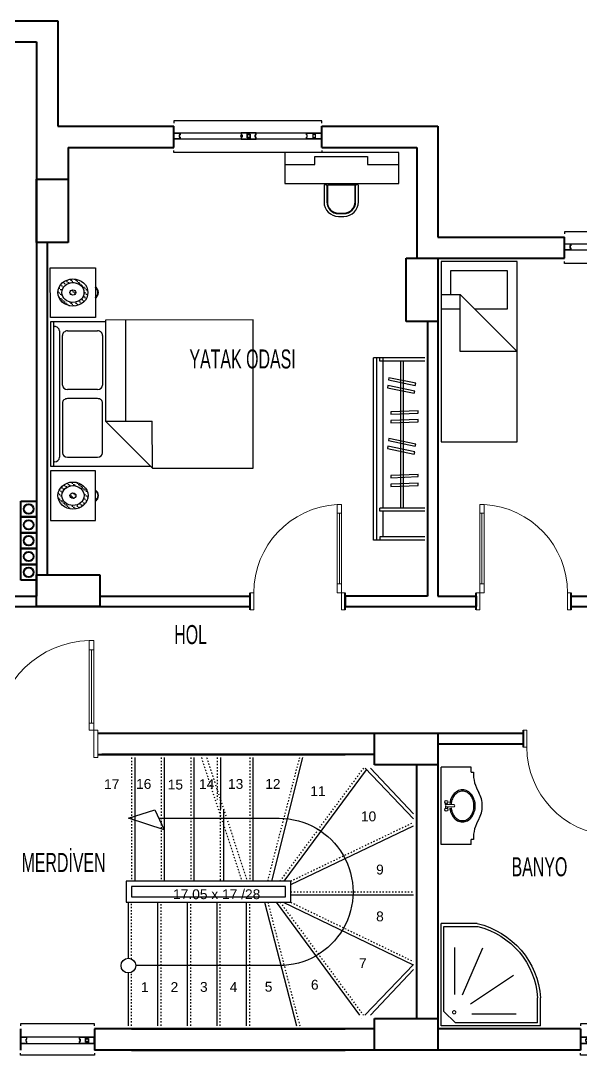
# Model space of a CAD drawing. Header units: millimetres. Extents: x 33 to 2131, y 31 to 1031.
# Drawn here: x 921 to 1452, y 31 to 1011 of the extents above; entities that cross this region are included whole.
import ezdxf

# ---------------------------------------------------------------- set-up
doc = ezdxf.new("R2010")
doc.units = ezdxf.units.MM
doc.linetypes.add('ACAD_ISO03W100', pattern=[30, 12, -18])
for name, color, linetype, lineweight in [('duvar_40', 45, 'Continuous', 40), ('MERD_30', 31, 'Continuous', 30), ('PENC_25', 74, 'Continuous', 25), ('TEF', 145, 'Continuous', 30), ('yazı', 253, 'Continuous', 20)]:
    doc.layers.add(name, color=color, linetype=linetype, lineweight=lineweight)
doc.styles.add('ARIAL', font='Arial')
doc.styles.add('Kapı-pencere', font='Arial')

# ---------------------------------------------------------------- blocks, each defined once
blk = doc.blocks.new('6')
at = {"layer": 'duvar_40'}
for p, q in [((1066.156671, 890.673415, -2082.513976), (1066.156671, 910.673415, -2082.513976)), ((1206.156671, 890.673415, -2082.513976), (1206.156671, 910.673415, -2082.513976))]:
    blk.add_line(p, q, dxfattribs=at)
at = {"layer": 'PENC_25'}
for p, q in [((1072.131894, 904.464934, -2082.513976), (1191.617672, 904.464934, -2082.513976)), ((1191.617672, 898.46493, -2082.513976), (1072.131894, 898.46493, -2082.513976))]:
    blk.add_line(p, q, dxfattribs=at)
at = {"layer": 'PENC_25', "elevation": -2082.513976, "flags": 128}
for points in [[(1206.156671, 913.673415), (1206.156671, 915.673415), (1066.156671, 915.673415), (1066.156671, 913.673415)], [(1206.156671, 887.673415), (1206.156671, 885.756449), (1066.156671, 885.756449), (1066.156671, 887.673415)]]:
    blk.add_lwpolyline(points, dxfattribs=at)
for points in [[(1066.156671, 904.464934), (1066.156671, 898.46493), (1066.156671, 898.46493)], [(1072.131894, 898.46493), (1066.156671, 898.46493), (1066.156671, 904.464934), (1072.131894, 904.464934), (1072.131894, 902.464932), (1071.431894, 902.464932), (1071.431894, 900.464932), (1072.131894, 900.464932)], [(1071.931894, 898.66493), (1066.331891, 898.66493), (1066.331891, 904.264934), (1071.931894, 904.264934), (1071.931894, 902.664932), (1071.231894, 902.664932), (1071.231894, 900.264932), (1071.931894, 900.264932)], [(1129.594023, 901.964932), (1130.494023, 901.964932), (1130.494023, 900.964932), (1129.594023, 900.964932)], [(1129.794023, 898.46493), (1137.794027, 898.46493), (1137.794027, 899.964932), (1135.794025, 899.964932), (1135.794025, 904.464934), (1129.794023, 904.464934), (1129.794023, 902.464932), (1130.494023, 902.464932), (1130.494023, 900.464932), (1129.794023, 900.464932)], [(1129.994023, 898.66493), (1137.594027, 898.66493), (1137.594027, 899.764932), (1135.594025, 899.764932), (1135.594025, 904.264934), (1129.994023, 904.264934), (1129.994023, 902.664932), (1130.694023, 902.664932), (1130.694023, 900.264932), (1129.994023, 900.264932)], [(1144.094029, 904.464934), (1136.094025, 904.464934), (1136.094025, 902.964932), (1138.094027, 902.964932), (1138.094027, 898.46493), (1144.094029, 898.46493), (1144.094029, 900.464932), (1143.394029, 900.464932), (1143.394029, 902.464932), (1144.094029, 902.464932)], [(1143.894029, 904.264934), (1136.294025, 904.264934), (1136.294025, 903.164932), (1138.294027, 903.164932), (1138.294027, 898.66493), (1143.894029, 898.66493), (1143.894029, 900.264932), (1143.194029, 900.264932), (1143.194029, 902.664932), (1143.894029, 902.664932)], [(1191.617672, 904.464934), (1199.831889, 904.464934), (1199.831889, 902.964932), (1197.831888, 902.964932), (1197.831888, 898.46493), (1191.617672, 898.46493), (1191.617672, 900.464932), (1192.317672, 900.464932), (1192.317672, 902.464932), (1191.617672, 902.464932)], [(1191.817672, 904.264934), (1199.631889, 904.264934), (1199.631889, 903.164932), (1197.631888, 903.164932), (1197.631888, 898.66493), (1191.817672, 898.66493), (1191.817672, 900.264932), (1192.517672, 900.264932), (1192.517672, 902.664932), (1191.817672, 902.664932)], [(1206.156671, 898.46493), (1198.131888, 898.46493), (1198.131888, 899.964932), (1200.131889, 899.964932), (1200.131889, 904.464934), (1206.156671, 904.464934), (1206.156671, 901.464932)], [(1205.731891, 898.66493), (1198.331888, 898.66493), (1198.331888, 899.764932), (1200.331889, 899.764932), (1200.331889, 904.264934), (1205.731891, 904.264934), (1205.731891, 902.664932), (1205.731891, 900.264932)], [(1206.156671, 904.464934), (1206.156671, 898.46493)]]:
    blk.add_lwpolyline(points, close=True, dxfattribs=at)
blk = doc.blocks.new('7')
at = {"layer": 'duvar_40'}
for p, q in [((1436.156671, 785.673415, -2082.513976), (1436.156671, 805.673415, -2082.513976)), ((1576.156671, 785.673415, -2082.513976), (1576.156671, 805.673415, -2082.513976))]:
    blk.add_line(p, q, dxfattribs=at)
at = {"layer": 'PENC_25'}
for p, q in [((1442.131894, 799.464934, -2082.513976), (1561.617672, 799.464934, -2082.513976)), ((1561.617672, 793.46493, -2082.513976), (1442.131894, 793.46493, -2082.513976))]:
    blk.add_line(p, q, dxfattribs=at)
at = {"layer": 'PENC_25', "elevation": -2082.513976, "flags": 128}
for points in [[(1576.156671, 808.673415), (1576.156671, 810.673415), (1436.156671, 810.673415), (1436.156671, 808.673415)], [(1576.156671, 782.673415), (1576.156671, 780.756449), (1436.156671, 780.756449), (1436.156671, 782.673415)]]:
    blk.add_lwpolyline(points, dxfattribs=at)
for points in [[(1436.156671, 799.464934), (1436.156671, 793.46493), (1436.156671, 793.46493)], [(1442.131894, 793.46493), (1436.156671, 793.46493), (1436.156671, 799.464934), (1442.131894, 799.464934), (1442.131894, 797.464932), (1441.431894, 797.464932), (1441.431894, 795.464932), (1442.131894, 795.464932)], [(1441.931894, 793.66493), (1436.331891, 793.66493), (1436.331891, 799.264934), (1441.931894, 799.264934), (1441.931894, 797.664932), (1441.231894, 797.664932), (1441.231894, 795.264932), (1441.931894, 795.264932)], [(1499.594023, 796.964932), (1500.494023, 796.964932), (1500.494023, 795.964932), (1499.594023, 795.964932)], [(1499.794023, 793.46493), (1507.794027, 793.46493), (1507.794027, 794.964932), (1505.794025, 794.964932), (1505.794025, 799.464934), (1499.794023, 799.464934), (1499.794023, 797.464932), (1500.494023, 797.464932), (1500.494023, 795.464932), (1499.794023, 795.464932)], [(1499.994023, 793.66493), (1507.594027, 793.66493), (1507.594027, 794.764932), (1505.594025, 794.764932), (1505.594025, 799.264934), (1499.994023, 799.264934), (1499.994023, 797.664932), (1500.694023, 797.664932), (1500.694023, 795.264932), (1499.994023, 795.264932)], [(1514.094029, 799.464934), (1506.094025, 799.464934), (1506.094025, 797.964932), (1508.094027, 797.964932), (1508.094027, 793.46493), (1514.094029, 793.46493), (1514.094029, 795.464932), (1513.394029, 795.464932), (1513.394029, 797.464932), (1514.094029, 797.464932)], [(1513.894029, 799.264934), (1506.294025, 799.264934), (1506.294025, 798.164932), (1508.294027, 798.164932), (1508.294027, 793.66493), (1513.894029, 793.66493), (1513.894029, 795.264932), (1513.194029, 795.264932), (1513.194029, 797.664932), (1513.894029, 797.664932)], [(1561.617672, 799.464934), (1569.831889, 799.464934), (1569.831889, 797.964932), (1567.831888, 797.964932), (1567.831888, 793.46493), (1561.617672, 793.46493), (1561.617672, 795.464932), (1562.317672, 795.464932), (1562.317672, 797.464932), (1561.617672, 797.464932)], [(1561.817672, 799.264934), (1569.631889, 799.264934), (1569.631889, 798.164932), (1567.631888, 798.164932), (1567.631888, 793.66493), (1561.817672, 793.66493), (1561.817672, 795.264932), (1562.517672, 795.264932), (1562.517672, 797.664932), (1561.817672, 797.664932)], [(1576.156671, 793.46493), (1568.131888, 793.46493), (1568.131888, 794.964932), (1570.131889, 794.964932), (1570.131889, 799.464934), (1576.156671, 799.464934), (1576.156671, 796.464932)], [(1575.731891, 793.66493), (1568.331888, 793.66493), (1568.331888, 794.764932), (1570.331889, 794.764932), (1570.331889, 799.264934), (1575.731891, 799.264934), (1575.731891, 797.664932), (1575.731891, 795.264932)], [(1576.156671, 799.464934), (1576.156671, 793.46493)]]:
    blk.add_lwpolyline(points, close=True, dxfattribs=at)
blk = doc.blocks.new('8')
at = {"layer": 'duvar_40'}
for p, q in [((1352.395019, 465.67338), (1352.395019, 455.67338)), ((1352.395023, 452.67346), (1352.395023, 468.673553)), ((1442.395019, 455.717964), (1442.395019, 465.717964)), ((1442.395023, 452.718044), (1442.395023, 468.718137)), ((1442.406541, 455.71872), (1442.395023, 455.71872)), ((1442.395023, 455.71872), (1442.406541, 455.71872))]:
    blk.add_line(p, q, dxfattribs=at)
at = {"layer": 'PENC_25', "lineweight": 20}
for p, q in [((1359.867602, 552.396959), (1355.867602, 552.396959)), ((1355.867602, 468.673553), (1352.395023, 468.673553)), ((1352.395023, 468.673553), (1352.395023, 452.673409)), ((1355.867602, 452.67346), (1355.867602, 468.673553)), ((1442.395023, 468.718137), (1438.922445, 468.718137)), ((1438.922445, 468.718137), (1438.922445, 452.718044)), ((1442.395023, 452.717993), (1442.395023, 468.718137)), ((1352.395023, 452.67346), (1355.867602, 452.67346)), ((1438.922445, 452.718044), (1442.395023, 452.718044))]:
    blk.add_line(p, q, dxfattribs=at)
at = {"layer": 'PENC_25', "lineweight": 20, "flags": 128}
blk.add_lwpolyline([(1355.867602, 552.396959), (1355.867602, 468.673553), (1359.867602, 468.673553), (1359.867602, 552.396959), (1359.867602, 544.324523), (1355.867602, 544.324523), (1357.867602, 544.324523), (1357.867602, 477.235456), (1359.867602, 477.235456), (1355.867602, 477.235456)], dxfattribs=at)
at = {"layer": 'PENC_25', "lineweight": 20}
blk.add_arc((1355.120356, 468.729439), 83.80209, 359.992273, 86.752553, dxfattribs=at)
blk = doc.blocks.new('9')
at = {"layer": 'duvar_40'}
for p, q in [((1138.380242, 452.718044), (1138.380242, 468.718137)), ((1138.380247, 455.717964), (1138.380247, 465.717964)), ((1228.380242, 452.67346), (1228.380242, 468.673553)), ((1228.380247, 465.67338), (1228.380247, 455.67338)), ((1138.368724, 455.71872), (1138.380242, 455.71872)), ((1138.380242, 455.71872), (1138.368724, 455.71872))]:
    blk.add_line(p, q, dxfattribs=at)
at = {"layer": 'PENC_25', "lineweight": 20}
for p, q in [((1220.907663, 552.396959), (1224.907663, 552.396959)), ((1138.380242, 452.717993), (1138.380242, 468.718137)), ((1138.380242, 468.718137), (1141.85282, 468.718137)), ((1141.85282, 468.718137), (1141.85282, 452.718044)), ((1224.907663, 452.67346), (1224.907663, 468.673553)), ((1224.907663, 468.673553), (1228.380242, 468.673553)), ((1228.380242, 468.673553), (1228.380242, 452.673409)), ((1141.85282, 452.718044), (1138.380242, 452.718044)), ((1228.380242, 452.67346), (1224.907663, 452.67346))]:
    blk.add_line(p, q, dxfattribs=at)
at = {"layer": 'PENC_25', "lineweight": 20, "flags": 128}
blk.add_lwpolyline([(1224.907663, 552.396959), (1224.907663, 468.673553), (1220.907663, 468.673553), (1220.907663, 552.396959), (1220.907663, 544.324523), (1224.907663, 544.324523), (1222.907663, 544.324523), (1222.907663, 477.235456), (1220.907663, 477.235456), (1224.907663, 477.235456)], dxfattribs=at)
at = {"layer": 'PENC_25', "lineweight": 20}
blk.add_arc((1225.654909, 468.729439), 83.80209, 93.247447, 180.007727, dxfattribs=at)
blk = doc.blocks.new('12')
at = {"layer": 'duvar_40'}
blk.add_line((894.141736, 312.673398), (894.141736, 338.673415), dxfattribs=at)
blk.add_line((894.141736, 312.673398), (894.141736, 338.673415), dxfattribs=at)
at = {"layer": 'PENC_25', "lineweight": 20}
for p, q in [((898.000156, 338.673415), (894.141736, 338.673415)), ((894.141736, 338.673415), (894.141736, 312.673398)), ((898.000156, 338.673415), (894.141736, 338.673415)), ((894.141736, 338.673415), (894.141736, 312.673398)), ((898.000156, 312.673398), (898.000156, 338.673415)), ((898.000156, 312.673398), (898.000156, 338.673415)), ((994.141736, 338.68942), (990.283315, 338.68942)), ((990.283315, 338.68942), (990.283315, 312.689402)), ((994.141736, 338.68942), (994.141736, 312.673398)), ((894.141736, 312.673398), (898.000156, 312.673398)), ((894.141736, 312.673398), (898.000156, 312.673398)), ((990.283315, 312.689402), (994.141736, 312.689402))]:
    blk.add_line(p, q, dxfattribs=at)
at = {"layer": 'PENC_25', "lineweight": 20, "flags": 128}
for points in [[(990.283315, 423.603743), (990.283315, 338.68942), (985.838871, 338.68942), (985.838871, 423.603743), (985.838871, 414.634369), (990.283315, 414.634369), (988.061093, 414.634369), (988.061093, 345.160361), (985.838871, 345.160361), (990.283315, 345.160361)], [(990.283315, 423.603743), (985.838871, 423.603743)]]:
    blk.add_lwpolyline(points, dxfattribs=at)
at = {"layer": 'PENC_25', "lineweight": 20}
blk.add_arc((988.352249, 333.115783), 90.522859, 91.591029, 176.480123, dxfattribs=at)
blk = doc.blocks.new('13')
at = {"layer": 'duvar_40'}
for p, q in [((921.059861, 55.673415, -2082.513976), (921.059861, 35.673415, -2082.513976)), ((991.059861, 55.673415, -2082.513976), (991.059861, 35.673415, -2082.513976))]:
    blk.add_line(p, q, dxfattribs=at)
at = {"layer": 'PENC_25'}
for p, q in [((976.520861, 47.8819, -2082.513976), (927.035083, 47.8819, -2082.513976)), ((927.035083, 41.881897, -2082.513976), (976.520861, 41.881897, -2082.513976))]:
    blk.add_line(p, q, dxfattribs=at)
at = {"layer": 'PENC_25', "elevation": -2082.513976, "flags": 128}
for points in [[(991.059861, 58.673415), (991.059861, 60.590382), (921.059861, 60.590382), (921.059861, 58.673415)], [(991.059861, 32.673415), (991.059861, 30.673415), (921.059861, 30.673415), (921.059861, 32.673415)]]:
    blk.add_lwpolyline(points, dxfattribs=at)
for points in [[(921.059861, 41.881897), (921.059861, 47.8819), (921.059861, 47.8819)], [(927.035083, 47.8819), (921.059861, 47.8819), (921.059861, 41.881897), (927.035083, 41.881897), (927.035083, 43.881899), (926.335083, 43.881899), (926.335083, 45.881899), (927.035083, 45.881899)], [(926.835083, 47.6819), (921.23508, 47.6819), (921.23508, 42.081897), (926.835083, 42.081897), (926.835083, 43.681899), (926.135083, 43.681899), (926.135083, 46.081899), (926.835083, 46.081899)], [(976.520861, 41.881897), (984.735079, 41.881897), (984.735079, 43.381899), (982.735078, 43.381899), (982.735078, 47.8819), (976.520861, 47.8819), (976.520861, 45.881899), (977.220861, 45.881899), (977.220861, 43.881899), (976.520861, 43.881899)], [(976.720861, 42.081897), (984.535079, 42.081897), (984.535079, 43.181899), (982.535078, 43.181899), (982.535078, 47.6819), (976.720861, 47.6819), (976.720861, 46.081899), (977.420861, 46.081899), (977.420861, 43.681899), (976.720861, 43.681899)], [(991.059861, 47.8819), (983.035078, 47.8819), (983.035078, 46.381899), (985.035079, 46.381899), (985.035079, 41.881897), (991.059861, 41.881897), (991.059861, 44.881899)], [(990.635081, 47.6819), (983.235078, 47.6819), (983.235078, 46.581899), (985.235079, 46.581899), (985.235079, 42.081897), (990.635081, 42.081897), (990.635081, 43.681899), (990.635081, 46.081899)], [(991.059861, 41.881897), (991.059861, 47.8819)]]:
    blk.add_lwpolyline(points, close=True, dxfattribs=at)
blk = doc.blocks.new('14')
at = {"layer": 'duvar_40'}
for p, q in [((1451.059861, 55.673415, -2082.513976), (1451.059861, 35.673415, -2082.513976)), ((1511.059861, 55.673415, -2082.513976), (1511.059861, 35.673415, -2082.513976))]:
    blk.add_line(p, q, dxfattribs=at)
at = {"layer": 'PENC_25'}
for p, q in [((1496.520861, 47.8819, -2082.513976), (1457.035083, 47.8819, -2082.513976)), ((1457.035083, 41.881897, -2082.513976), (1496.520861, 41.881897, -2082.513976))]:
    blk.add_line(p, q, dxfattribs=at)
at = {"layer": 'PENC_25', "elevation": -2082.513976, "flags": 128}
for points in [[(1511.059861, 58.673415), (1511.059861, 60.590382), (1451.059861, 60.590382), (1451.059861, 58.673415)], [(1511.059861, 32.673415), (1511.059861, 30.673415), (1451.059861, 30.673415), (1451.059861, 32.673415)]]:
    blk.add_lwpolyline(points, dxfattribs=at)
for points in [[(1451.059861, 41.881897), (1451.059861, 47.8819), (1451.059861, 47.8819)], [(1457.035083, 47.8819), (1451.059861, 47.8819), (1451.059861, 41.881897), (1457.035083, 41.881897), (1457.035083, 43.881899), (1456.335083, 43.881899), (1456.335083, 45.881899), (1457.035083, 45.881899)], [(1456.835083, 47.6819), (1451.23508, 47.6819), (1451.23508, 42.081897), (1456.835083, 42.081897), (1456.835083, 43.681899), (1456.135083, 43.681899), (1456.135083, 46.081899), (1456.835083, 46.081899)], [(1496.520861, 41.881897), (1504.735079, 41.881897), (1504.735079, 43.381899), (1502.735078, 43.381899), (1502.735078, 47.8819), (1496.520861, 47.8819), (1496.520861, 45.881899), (1497.220861, 45.881899), (1497.220861, 43.881899), (1496.520861, 43.881899)], [(1496.720861, 42.081897), (1504.535079, 42.081897), (1504.535079, 43.181899), (1502.535078, 43.181899), (1502.535078, 47.6819), (1496.720861, 47.6819), (1496.720861, 46.081899), (1497.420861, 46.081899), (1497.420861, 43.681899), (1496.720861, 43.681899)], [(1511.059861, 47.8819), (1503.035078, 47.8819), (1503.035078, 46.381899), (1505.035079, 46.381899), (1505.035079, 41.881897), (1511.059861, 41.881897), (1511.059861, 44.881899)], [(1510.635081, 47.6819), (1503.235078, 47.6819), (1503.235078, 46.581899), (1505.235079, 46.581899), (1505.235079, 42.081897), (1510.635081, 42.081897), (1510.635081, 43.681899), (1510.635081, 46.081899)], [(1511.059861, 41.881897), (1511.059861, 47.8819)]]:
    blk.add_lwpolyline(points, close=True, dxfattribs=at)
blk = doc.blocks.new('23')
at = {"layer": 'duvar_40'}
for p, q in [((1396.951063, 335.628075), (1396.962581, 335.628075)), ((1396.962581, 335.628075), (1396.951063, 335.628075)), ((1396.962581, 338.673415), (1396.962581, 322.628659)), ((1396.962586, 335.628831), (1396.962586, 325.628831)), ((1486.962581, 338.673415), (1486.962581, 322.673243)), ((1486.962586, 325.673415), (1486.962586, 335.673415))]:
    blk.add_line(p, q, dxfattribs=at)
at = {"layer": 'PENC_25', "lineweight": 20}
for p, q in [((1396.962581, 338.673415), (1396.962581, 322.628659)), ((1400.435159, 338.673415), (1396.962581, 338.673415)), ((1400.435159, 322.628659), (1400.435159, 338.673415)), ((1486.962581, 338.717999), (1483.490002, 338.717999)), ((1483.490002, 338.673415), (1483.490002, 322.673243)), ((1486.962581, 322.673243), (1486.962581, 338.673415)), ((1396.962581, 322.628659), (1400.435159, 322.628659)), ((1483.490002, 322.673243), (1486.962581, 322.673243)), ((1479.490002, 238.949837), (1483.490002, 238.949837))]:
    blk.add_line(p, q, dxfattribs=at)
at = {"layer": 'PENC_25', "lineweight": 20, "flags": 128}
blk.add_lwpolyline([(1483.490002, 238.949837), (1483.490002, 322.673243), (1479.490002, 322.673243), (1479.490002, 238.949837), (1479.490002, 247.022273), (1483.490002, 247.022273), (1481.490002, 247.022273), (1481.490002, 314.11134), (1479.490002, 314.11134), (1483.490002, 314.11134)], dxfattribs=at)
at = {"layer": 'PENC_25', "lineweight": 20}
blk.add_arc((1484.237248, 322.617357), 83.80209, 179.992273, 266.752553, dxfattribs=at)
blk = doc.blocks.new('kljnlknkl')
at = {"layer": 'TEF'}
for p, q in [((50618.102758, 6093.49865), (50557.842675, 6093.49865)), ((50557.842675, 6093.49865), (50557.842675, 5879.377808)), ((50561.550988, 6093.49865), (50561.550988, 5879.377808)), ((50565.259301, 6089.790338), (50565.259301, 6093.49865)), ((50618.102758, 6089.790338), (50565.259301, 6089.790338)), ((50568.967614, 6089.790338), (50568.967614, 6059.53176)), ((50568.967614, 6088.756004), (50568.967614, 6059.53176)), ((50618.102758, 6059.53176), (50565.259301, 6059.53176)), ((50565.259301, 6059.53176), (50565.259301, 6055.823447)), ((50618.102758, 6055.823447), (50565.259301, 6055.823447)), ((50568.967614, 6055.823447), (50568.967614, 5879.377808)), ((50589.899476, 6055.823447), (50589.899476, 5883.086121)), ((50593.119768, 6055.823447), (50593.119768, 5883.086121)), ((50618.102758, 5879.377808), (50557.842675, 5879.377808)), ((50618.102758, 5883.086121), (50565.259301, 5883.086121)), ((50565.259301, 5883.086121), (50565.259301, 5879.377808))]:
    blk.add_line(p, q, dxfattribs=at)
at = {"layer": 'TEF', "flags": 128}
for points in [[(50578.258868, 6030.427604), (50610.435981, 6029.140036), (50610.32863, 6026.457257), (50578.151516, 6027.744825), (50578.258868, 6030.427604)], [(50578.258868, 6020.209303), (50610.435981, 6018.921734), (50610.32863, 6016.238955), (50578.151516, 6017.526524), (50578.258868, 6020.209303)], [(50574.206294, 5985.785973), (50605.735737, 5992.33721), (50606.281949, 5989.708431), (50574.752506, 5983.157193), (50574.206294, 5985.785973)], [(50575.279729, 5976.657213), (50606.809172, 5983.208451), (50607.355384, 5980.579672), (50575.825941, 5974.028434), (50575.279729, 5976.657213)], [(50578.258868, 5955.685556), (50610.435981, 5954.397988), (50610.32863, 5951.715209), (50578.151516, 5953.002777), (50578.258868, 5955.685556)], [(50578.258868, 5945.467255), (50610.435981, 5944.179686), (50610.32863, 5941.496907), (50578.151516, 5942.784476), (50578.258868, 5945.467255)], [(50574.206294, 5914.406323), (50605.735737, 5920.957561), (50606.281949, 5918.328782), (50574.752506, 5911.777544), (50574.206294, 5914.406323)], [(50575.279729, 5905.277564), (50606.809172, 5911.828802), (50607.355384, 5909.200022), (50575.825941, 5902.648785), (50575.279729, 5905.277564)]]:
    blk.add_lwpolyline(points, dxfattribs=at)
blk = doc.blocks.new('kljdfkdlfkşdfglk')
at = {"layer": 'TEF'}
for p, q in [((50363.007499, 6162.783454), (50363.007499, 6140.062408)), ((50364.540832, 6164.316787), (50365.307499, 6164.316787)), ((50366.840832, 6162.783454), (50366.840832, 6140.062408)), ((50405.940832, 6163.062408), (50367.607499, 6163.062408)), ((50367.607499, 6163.062408), (50367.607499, 6140.062408)), ((50405.940832, 6140.062408), (50405.940832, 6163.062408)), ((50406.707499, 6140.062408), (50406.707499, 6162.783454)), ((50408.240832, 6164.316787), (50409.007499, 6164.316787)), ((50410.540832, 6140.062408), (50410.540832, 6162.783454)), ((50382.940832, 6124.729075), (50390.607499, 6124.729075)), ((50382.940832, 6123.962408), (50390.607499, 6123.962408)), ((50382.940832, 6120.129075), (50390.607499, 6120.129075))]:
    blk.add_line(p, q, dxfattribs=at)
at = {"layer": 'TEF', "flags": 128}
blk.add_lwpolyline([(50308.842059, 6208.377787), (50308.842059, 6165.473303), (50466.28789, 6165.473303), (50466.28789, 6208.377787)], close=True, dxfattribs=at)
at = {"layer": 'TEF', "ltscale": 0.3, "flags": 128}
for points in [[(50350.117581, 6191.797921), (50350.117581, 6202.774942), (50422.998075, 6202.774942), (50422.998075, 6191.797921)], [(50308.842059, 6191.797921), (50350.117581, 6191.797921)], [(50422.998075, 6191.797921), (50466.28789, 6191.797921)]]:
    blk.add_lwpolyline(points, dxfattribs=at)
at = {"layer": 'TEF', "flags": 128}
for points in [[(50367.607499, 6150.858833), (50366.840832, 6150.858833)], [(50406.707499, 6150.858833), (50405.940832, 6150.858833)]]:
    blk.add_lwpolyline(points, dxfattribs=at)
at = {"layer": 'TEF'}
for centre, radius, start, end in [((50364.540832, 6162.783454), 1.533333, 90, 180), ((50365.307499, 6162.783454), 1.533333, 0, 90), ((50408.240832, 6162.783454), 1.533333, 90, 180), ((50409.007499, 6162.783454), 1.533333, 0, 90), ((50382.940832, 6140.062408), 19.933333, 180, 270), ((50382.940832, 6140.062408), 16.1, 180, 270), ((50382.940832, 6140.062408), 15.333333, 180, 270), ((50390.607499, 6140.062408), 16.1, 270, 0), ((50390.607499, 6140.062408), 15.333333, 270, 0), ((50390.607499, 6140.062408), 19.933333, 270, 0)]:
    blk.add_arc(centre, radius, start, end, dxfattribs=at)
blk = doc.blocks.new('FGFGF')
at = {"layer": 'TEF'}
h = blk.add_hatch(dxfattribs=at)
h.set_pattern_fill('CROSS', color=256, scale=0.4, angle=180, style=0, pattern_type=2)
h.set_pattern_definition([(90.030685, (441.3744, 11359.7425), (2.53877536, 2.28735998), [1.143, -3.429]), (0.030685, (442.0097, 11359.1713), (2.5412239, -2.28463937), [1.27, -3.81])])
h.paths.add_polyline_path([(-756.3, -12122.8), (-756.4, -12120.8), (-756.9, -12118.9), (-757.7, -12117), (-758.8, -12115.3), (-760.2, -12113.7), (-761.8, -12112.4), (-763.6, -12111.2), (-765.5, -12110.4), (-767.6, -12109.7), (-769.8, -12109.4), (-772.1, -12109.4), (-774.3, -12109.6), (-776.4, -12110.2), (-778.5, -12111), (-780.4, -12112.1), (-782.1, -12113.5), (-783.5, -12115.1), (-784.7, -12116.8), (-785.5, -12118.7), (-786.1, -12120.7), (-786.3, -12122.7), (-786.1, -12124.7), (-785.6, -12126.6), (-784.9, -12128.5), (-783.8, -12130.2), (-782.5, -12131.8), (-780.9, -12133.2), (-779.1, -12134.3), (-777.1, -12135.3), (-775, -12135.9), (-772.9, -12136.3), (-770.6, -12136.3), (-768.4, -12136.1), (-766.2, -12135.6), (-764.2, -12134.7), (-762.3, -12133.6), (-760.6, -12132.3), (-759.1, -12130.7), (-757.9, -12129), (-757, -12127.1), (-756.5, -12125.2), (-756.3, -12123.2)])
h.paths.add_polyline_path([(-760.3, -12122.8), (-760.4, -12121.4), (-760.7, -12119.9), (-761.3, -12118.6), (-762.1, -12117.3), (-763.1, -12116.2), (-764.3, -12115.2), (-765.6, -12114.3), (-767.1, -12113.7), (-768.6, -12113.2), (-770.2, -12113), (-771.8, -12113), (-773.5, -12113.1), (-775.1, -12113.5), (-776.6, -12114.2), (-778, -12115), (-779.2, -12116), (-780.3, -12117.1), (-781.1, -12118.4), (-781.7, -12119.8), (-782.1, -12121.3), (-782.3, -12122.7), (-782.2, -12124.2), (-781.8, -12125.6), (-781.2, -12127), (-780.5, -12128.3), (-779.5, -12129.4), (-778.3, -12130.4), (-777, -12131.3), (-775.6, -12131.9), (-774, -12132.4), (-772.4, -12132.7), (-770.8, -12132.7), (-769.2, -12132.6), (-767.6, -12132.2), (-766.1, -12131.6), (-764.7, -12130.8), (-763.4, -12129.8), (-762.3, -12128.6), (-761.5, -12127.4), (-760.8, -12126), (-760.4, -12124.5), (-760.3, -12123.1)])
h.paths.add_polyline_path([(-768.3, -12122.8), (-768.3, -12122.4), (-768.4, -12122), (-768.5, -12121.7), (-768.8, -12121.3), (-769, -12121), (-769.4, -12120.7), (-769.7, -12120.5), (-770.1, -12120.3), (-770.5, -12120.2), (-771, -12120.2), (-771.4, -12120.1), (-771.9, -12120.2), (-772.3, -12120.3), (-772.7, -12120.5), (-773.1, -12120.7), (-773.4, -12121), (-773.7, -12121.3), (-773.9, -12121.6), (-774.1, -12122), (-774.2, -12122.4), (-774.3, -12122.8), (-774.2, -12123.2), (-774.1, -12123.6), (-774, -12124), (-773.8, -12124.3), (-773.5, -12124.6), (-773.2, -12124.9), (-772.8, -12125.1), (-772.4, -12125.3), (-772, -12125.5), (-771.6, -12125.5), (-771.1, -12125.5), (-770.7, -12125.5), (-770.3, -12125.4), (-769.8, -12125.2), (-769.5, -12125), (-769.1, -12124.7), (-768.8, -12124.4), (-768.6, -12124.1), (-768.4, -12123.7), (-768.3, -12123.3), (-768.3, -12122.9)])
h.paths.add_polyline_path([(-756.4, -11920.3), (-756.5, -11918.3), (-757, -11916.4), (-757.8, -11914.5), (-758.9, -11912.8), (-760.3, -11911.2), (-761.9, -11909.9), (-763.7, -11908.7), (-765.6, -11907.9), (-767.7, -11907.2), (-769.9, -11906.9), (-772.2, -11906.9), (-774.4, -11907.1), (-776.5, -11907.7), (-778.6, -11908.5), (-780.5, -11909.6), (-782.2, -11911), (-783.6, -11912.6), (-784.8, -11914.3), (-785.6, -11916.2), (-786.2, -11918.2), (-786.4, -11920.2), (-786.2, -11922.2), (-785.8, -11924.1), (-785, -11926), (-783.9, -11927.7), (-782.6, -11929.3), (-781, -11930.7), (-779.2, -11931.8), (-777.2, -11932.8), (-775.2, -11933.4), (-773, -11933.8), (-770.7, -11933.8), (-768.5, -11933.6), (-766.3, -11933.1), (-764.3, -11932.2), (-762.4, -11931.1), (-760.7, -11929.8), (-759.2, -11928.2), (-758, -11926.5), (-757.1, -11924.6), (-756.6, -11922.7), (-756.4, -11920.7)])
h.paths.add_polyline_path([(-760.4, -11920.3), (-760.5, -11918.9), (-760.8, -11917.4), (-761.4, -11916.1), (-762.2, -11914.8), (-763.2, -11913.7), (-764.4, -11912.7), (-765.7, -11911.8), (-767.2, -11911.2), (-768.7, -11910.7), (-770.3, -11910.5), (-771.9, -11910.5), (-773.6, -11910.6), (-775.2, -11911), (-776.7, -11911.7), (-778.1, -11912.5), (-779.3, -11913.5), (-780.4, -11914.6), (-781.2, -11915.9), (-781.8, -11917.3), (-782.2, -11918.8), (-782.4, -11920.2), (-782.3, -11921.7), (-781.9, -11923.1), (-781.3, -11924.5), (-780.6, -11925.8), (-779.6, -11926.9), (-778.4, -11927.9), (-777.1, -11928.8), (-775.7, -11929.4), (-774.1, -11929.9), (-772.5, -11930.2), (-770.9, -11930.2), (-769.3, -11930.1), (-767.7, -11929.7), (-766.2, -11929.1), (-764.8, -11928.3), (-763.5, -11927.3), (-762.4, -11926.1), (-761.6, -11924.9), (-760.9, -11923.5), (-760.5, -11922), (-760.4, -11920.6)])
h.paths.add_polyline_path([(-768.4, -11920.3), (-768.4, -11919.9), (-768.5, -11919.5), (-768.7, -11919.2), (-768.9, -11918.8), (-769.1, -11918.5), (-769.5, -11918.2), (-769.8, -11918), (-770.2, -11917.8), (-770.6, -11917.7), (-771.1, -11917.7), (-771.5, -11917.6), (-772, -11917.7), (-772.4, -11917.8), (-772.8, -11918), (-773.2, -11918.2), (-773.5, -11918.5), (-773.8, -11918.8), (-774, -11919.1), (-774.2, -11919.5), (-774.3, -11919.9), (-774.4, -11920.3), (-774.3, -11920.7), (-774.2, -11921.1), (-774.1, -11921.5), (-773.9, -11921.8), (-773.6, -11922.1), (-773.3, -11922.4), (-772.9, -11922.6), (-772.5, -11922.8), (-772.1, -11923), (-771.7, -11923), (-771.2, -11923), (-770.8, -11923), (-770.4, -11922.9), (-769.9, -11922.7), (-769.6, -11922.5), (-769.2, -11922.2), (-768.9, -11921.9), (-768.7, -11921.6), (-768.5, -11921.2), (-768.4, -11920.8), (-768.4, -11920.4)])
for p, q in [((-793.9, -11895.6), (-748.9, -11895.6)), ((-793.8, -11945.1), (-793.9, -11895.6)), ((-748.9, -11895.6), (-748.8, -11945.1)), ((-748.8, -11945.1), (-793.8, -11945.1)), ((-738.8, -11949.6), (-793.8, -11949.6)), ((-793.8, -11949.6), (-793.8, -12093.6)), ((-790.8, -11949.6), (-790.8, -12093.6)), ((-790.8, -11954.1), (-789.8, -11954.1)), ((-591.8, -11947.7), (-738.8, -11947.8)), ((-738.8, -11947.8), (-738.8, -12048.5)), ((-718.8, -11947.8), (-718.8, -12048.5)), ((-591.8, -12095.3), (-591.8, -11947.7)), ((-784.8, -11958.6), (-784.8, -12084.6)), ((-781.8, -12012.6), (-781.8, -11963.1)), ((-776.8, -11958.6), (-746.8, -11958.6)), ((-741.8, -11963.1), (-741.8, -12012.6)), ((-746.8, -12017.1), (-776.8, -12017.1)), ((-746.8, -12026.1), (-776.8, -12026.1)), ((-781.8, -12030.6), (-781.8, -12080.1)), ((-741.8, -12080.1), (-741.8, -12030.6)), ((-738.8, -12048.5), (-692.1, -12095.3)), ((-738.8, -12048.5), (-692.2, -12048.5)), ((-692.1, -12095.3), (-692.2, -12048.5)), ((-789.8, -12089.1), (-790.8, -12089.1)), ((-776.8, -12084.6), (-746.8, -12084.6)), ((-793.8, -12093.6), (-693.9, -12093.5)), ((-748.8, -12098.1), (-793.8, -12098.1)), ((-793.8, -12098.1), (-793.7, -12147.6)), ((-748.7, -12147.6), (-748.8, -12098.1)), ((-692.1, -12095.3), (-591.8, -12095.3)), ((-793.7, -12147.6), (-748.7, -12147.6))]:
    blk.add_line(p, q, dxfattribs=at)
for centre, major_axis in [((-771.4, -11920.3), (15, 0)), ((-771.4, -11920.3), (11, 0)), ((-771.4, -11920.3), (3, 0)), ((-771.3, -12122.8), (15, 0)), ((-771.3, -12122.8), (11, 0)), ((-771.3, -12122.8), (3, 0))]:
    blk.add_ellipse(centre, major_axis=major_axis, ratio=0.9, dxfattribs=at)
for centre, major_axis, start_param, end_param in [((-753.4, -11920.3), (7.5, 0), 5.306139, 7.260232), ((-753.4, -11920.3), (7, 0), 5.359292, 7.207079), ((-789.8, -11958.6), (5, 0), 6.283185, 7.853982), ((-776.8, -11963.1), (5, 0), 1.570796, 3.141593), ((-746.8, -11963.1), (5, 0), 6.283185, 7.853982), ((-776.8, -12012.6), (5, 0), 3.141593, 4.712389), ((-746.8, -12012.6), (5, 0), 4.712389, 6.283185), ((-776.8, -12030.6), (5, 0), 1.570796, 3.141593), ((-746.8, -12030.6), (5, 0), 6.283185, 7.853982), ((-789.8, -12084.6), (5, 0), 4.712389, 6.283185), ((-776.8, -12080.1), (5, 0), 3.141593, 4.712389), ((-746.8, -12080.1), (5, 0), 4.712389, 6.283185), ((-753.3, -12122.8), (7.5, 0), 5.306139, 7.260232), ((-753.3, -12122.8), (7, 0), 5.359292, 7.207079)]:
    blk.add_ellipse(centre, major_axis=major_axis, ratio=0.9, start_param=start_param, end_param=end_param, dxfattribs=at)
blk = doc.blocks.new('YAT80')
at = {"flags": 128}
blk.add_lwpolyline([(80, -190), (80, 0), (0, 0), (0, -190)], close=True, dxfattribs=at)
for points in [[(35, -50), (70, -50), (70, -10), (10, -10), (10, -35)], [(0, -35), (20, -35), (80, -95), (20, -95), (20, -35)], [(0, -50), (20, -50)]]:
    blk.add_lwpolyline(points, dxfattribs=at)
blk = doc.blocks.new('çkjnknkşfdnlkgndf')
at = {"layer": 'TEF'}
for p, q in [((56758.243028, 9826.360294), (56645.968399, 9826.360294)), ((56645.968399, 9826.360294), (56645.968399, 9710.943363)), ((56758.243028, 9826.360294), (56758.243028, 9794.72164)), ((56662.168399, 9823.120294), (56649.208399, 9810.160294)), ((56755.003028, 9823.120294), (56662.168399, 9823.120294)), ((56755.003028, 9823.120294), (56755.003028, 9794.72164)), ((56649.208399, 9810.160294), (56649.208399, 9714.183363)), ((56680.588888, 9812.964487), (56730.868861, 9813.012172)), ((56661.399103, 9791.16435), (56661.399103, 9738.133657)), ((56670.260015, 9791.553283), (56692.976703, 9738.555378)), ((56679.072801, 9801.73324), (56727.868837, 9769.257045)), ((56686.810155, 9710.943363), (56645.968399, 9710.943363)), ((56649.208399, 9714.183363), (56687.454791, 9714.183363))]:
    blk.add_line(p, q, dxfattribs=at)
at = {"layer": 'TEF', "const_width": 1.215, "flags": 128}
blk.add_lwpolyline([(56662.583533, 9811.152973, 1), (56658.938533, 9811.152973, 1)], format="xyb", close=True, dxfattribs=at)
at = {"layer": 'TEF'}
for centre, radius, start, end in [((56665.627355, 9801.347177), 92.852359, 283.18725, 355.908147), ((56665.951873, 9800.81389), 89.259306, 283.939898, 356.086326)]:
    blk.add_arc(centre, radius, start, end, dxfattribs=at)
blk = doc.blocks.new('affgh')
at = {"layer": 'TEF'}
for p, q in [((32521.628584, -20959.195972), (32521.628584, -20893.355399)), ((32547.380756, -20893.355399), (32521.628584, -20893.355399)), ((32547.380756, -20897.662161), (32547.380756, -20893.355399)), ((32547.380756, -20897.662161), (32549.325487, -20897.662161)), ((32547.380756, -20897.662161), (32549.325487, -20897.662161)), ((32525.570276, -20925.182399), (32525.570276, -20924.325354)), ((32525.570276, -20925.182399), (32525.570276, -20924.325354)), ((32525.570276, -20927.368972), (32525.570276, -20928.226016)), ((32525.570276, -20927.368972), (32525.570276, -20928.226016)), ((32532.789478, -20925.353808), (32525.984613, -20925.125263)), ((32532.789478, -20925.353808), (32525.984613, -20925.125263)), ((32532.789478, -20927.197563), (32525.984613, -20927.426108)), ((32532.789478, -20927.197563), (32525.984613, -20927.426108)), ((32526.991673, -20925.01099), (32526.991673, -20924.211082)), ((32526.991673, -20925.01099), (32526.991673, -20924.211082)), ((32526.991673, -20927.54038), (32526.991673, -20928.340288)), ((32526.991673, -20927.54038), (32526.991673, -20928.340288)), ((32549.325487, -20954.88921), (32547.380756, -20954.88921)), ((32547.380756, -20959.195972), (32547.380756, -20954.88921)), ((32549.325487, -20954.88921), (32547.380756, -20954.88921)), ((32547.380756, -20959.195972), (32521.628584, -20959.195972))]:
    blk.add_line(p, q, dxfattribs=at)
at = {"layer": 'TEF', "flags": 128}
for points in [[(32529.127136, -20928.14876, 0.04853), (32529.814459, -20931.467374, 0.085783), (32531.998633, -20935.742261, 0.10607), (32535.643423, -20938.912936, 0.126822), (32539.899744, -20940.010177, 0.126822), (32544.156065, -20938.912936, 0.10607), (32547.800855, -20935.742261, 0.085783), (32549.985029, -20931.467374, 0.075445), (32550.772883, -20926.275685, 0.075445), (32549.985029, -20921.083996, 0.085783), (32547.800855, -20916.809109, 0.10607), (32544.156065, -20913.638435, 0.126822), (32539.899744, -20912.541193, 0.126822), (32535.643423, -20913.638435, 0.105479), (32532.01481, -20916.787592, 0.091386), (32529.818449, -20920.751094, 0.05171), (32529.106046, -20924.290054, 0.05171)], [(32529.127136, -20928.14876, 0.04853), (32529.814459, -20931.467374, 0.085783), (32531.998633, -20935.742261, 0.10607), (32535.643423, -20938.912936, 0.126822), (32539.899744, -20940.010177, 0.126822), (32544.156065, -20938.912936, 0.10607), (32547.800855, -20935.742261, 0.085783), (32549.985029, -20931.467374, 0.075445), (32550.772883, -20926.275685, 0.075445), (32549.985029, -20921.083996, 0.085783), (32547.800855, -20916.809109, 0.10607), (32544.156065, -20913.638435, 0.126822), (32539.899744, -20912.541193, 0.126822), (32535.643423, -20913.638435, 0.105479), (32532.01481, -20916.787592, 0.091386), (32529.818449, -20920.751094, 0.05171), (32529.106046, -20924.290054, 0.05171)], [(32530.265102, -20928.026254, 0.04853), (32530.907472, -20931.127819, 0.085783), (32532.914266, -20935.055537, 0.10607), (32536.196755, -20937.911039, 0.126822), (32539.899744, -20938.865636, 0.126822), (32543.602733, -20937.911039, 0.10607), (32546.885222, -20935.055537, 0.085783), (32548.892017, -20931.127819, 0.075445), (32549.628342, -20926.275685, 0.075445), (32548.892017, -20921.423552, 0.085783), (32546.885222, -20917.495834, 0.10607), (32543.602733, -20914.640332, 0.126822), (32539.899744, -20913.685734, 0.126822), (32536.196755, -20914.640332, 0.10607), (32532.914266, -20917.495834, 0.091652), (32530.907472, -20921.103475, 0.051517), (32530.245391, -20924.398988, 0.046971)], [(32530.265102, -20928.026254, 0.04853), (32530.907472, -20931.127819, 0.085783), (32532.914266, -20935.055537, 0.10607), (32536.196755, -20937.911039, 0.126822), (32539.899744, -20938.865636, 0.126822), (32543.602733, -20937.911039, 0.10607), (32546.885222, -20935.055537, 0.085783), (32548.892017, -20931.127819, 0.075445), (32549.628342, -20926.275685, 0.075445), (32548.892017, -20921.423552, 0.085783), (32546.885222, -20917.495834, 0.10607), (32543.602733, -20914.640332, 0.126822), (32539.899744, -20913.685734, 0.126822), (32536.196755, -20914.640332, 0.10607), (32532.914266, -20917.495834, 0.091652), (32530.907472, -20921.103475, 0.051517), (32530.245391, -20924.398988, 0.046971)]]:
    blk.add_lwpolyline(points, format="xyb", dxfattribs=at)
at = {"layer": 'TEF'}
for centre in [(32526.123041, -20923.01122), (32526.123041, -20923.01122), (32526.123041, -20929.540151), (32526.123041, -20929.540151)]:
    blk.add_circle(centre, 1.314135, dxfattribs=at)
for centre, radius, start, end in [((32577.900589, -20899.286656), 28.62124, 176.746236, 212.893546), ((32532.106538, -20926.350984), 24.622806, 0.175216, 27.897271), ((32526.333393, -20925.978613), 0.921876, 112.230732, 182.424419), ((32526.333393, -20925.978613), 0.921876, 112.230732, 182.424419), ((32526.333393, -20926.572757), 0.921876, 177.575581, 247.769268), ((32526.333393, -20926.572757), 0.921876, 177.575581, 247.769268), ((32532.440698, -20926.207158), 0.921876, 357.575581, 67.769268), ((32532.440698, -20926.207158), 0.921876, 357.575581, 67.769268), ((32532.440698, -20926.344212), 0.921876, 292.230732, 2.424419), ((32532.440698, -20926.344212), 0.921876, 292.230732, 2.424419), ((32532.106538, -20926.200386), 24.622806, 332.102729, 359.824784), ((32577.900589, -20953.264715), 28.62124, 147.106454, 183.253764), ((32577.900589, -20953.264715), 28.62124, 147.106454, 183.253764)]:
    blk.add_arc(centre, radius, start, end, dxfattribs=at)

msp = doc.modelspace()

# ---------------------------------------------------------------- linework, layer by layer
at = {"layer": 'duvar_40'}
for p, q in [((696.156671, 1010.673415, -2082.513976), (956.156671, 1010.673415, -2082.513976)), ((956.156671, 1010.673415, -2082.513976), (956.156671, 910.673415, -2082.513976)), ((696.156671, 990.673415, -2082.513976), (936.156671, 990.673415, -2082.513976)), ((936.156671, 990.673415, -2082.513976), (936.156671, 890.673415, -2082.513976)), ((956.156671, 910.673415, -2082.513976), (1066.156671, 910.673415, -2082.513976)), ((1206.156671, 910.673415, -2082.513976), (1316.156671, 910.673415, -2082.513976)), ((1316.156671, 910.673415, -2082.513976), (1316.156671, 805.673415, -2082.513976)), ((936.156671, 890.673415, -2082.513976), (936.156671, 465.673415, -2082.513976)), ((966.156671, 890.673415, -2082.513976), (1066.156671, 890.673415, -2082.513976)), ((966.156671, 890.673415, -2082.513976), (966.156671, 860.498214, -2082.513976)), ((1206.156671, 890.673415, -2082.513976), (1296.156671, 890.673415, -2082.513976)), ((1296.156671, 890.673415, -2082.513976), (1296.156671, 785.673415, -2082.513976)), ((936.156671, 860.673415, -2082.513976), (966.156671, 860.673415, -2082.513976)), ((936.156671, 800.673415, -2082.513976), (936.156671, 860.673415, -2082.513976)), ((966.156671, 860.673415, -2082.513976), (966.156671, 800.673415, -2082.513976)), ((1316.156671, 805.673415, -2082.513976), (1436.156671, 805.673415, -2082.513976)), ((966.156671, 800.673415, -2082.513976), (936.156671, 800.673415, -2082.513976)), ((946.156671, 800.673415, -2082.513976), (946.156671, 485.673415, -2082.513976)), ((1286.156671, 785.673415, -2082.513976), (1316.156671, 785.673415, -2082.513976)), ((1286.156671, 725.673415, -2082.513976), (1286.156671, 785.673415, -2082.513976)), ((1306.156671, 785.673415, -2082.513976), (1436.156671, 785.673415, -2082.513976)), ((1316.156671, 785.673415, -2082.513976), (1316.156671, 465.673415, -2082.513976)), ((1316.156671, 785.673415, -2082.513976), (1316.156671, 725.673415, -2082.513976)), ((1316.156671, 725.673415, -2082.513976), (1286.156671, 725.673415, -2082.513976)), ((1306.156671, 725.673415, -2082.513976), (1306.156671, 465.673415, -2082.513976)), ((921.156685, 540.673323, -2082.513976), (921.156685, 555.673323, -2082.513976)), ((921.156685, 555.673323, -2082.513976), (936.156685, 555.673323, -2082.513976)), ((936.156685, 555.673323, -2082.513976), (936.156685, 540.673323, -2082.513976)), ((921.156685, 525.67333, -2082.513976), (921.156685, 540.67333, -2082.513976)), ((921.156685, 540.67333, -2082.513976), (936.156685, 540.67333, -2082.513976)), ((936.156685, 540.673323, -2082.513976), (921.156685, 540.673323, -2082.513976)), ((936.156685, 540.67333, -2082.513976), (936.156685, 525.67333, -2082.513976)), ((921.156676, 510.673337, -2082.513976), (921.156676, 525.673337, -2082.513976)), ((921.156676, 525.673337, -2082.513976), (936.156676, 525.673337, -2082.513976)), ((936.156685, 525.67333, -2082.513976), (921.156685, 525.67333, -2082.513976)), ((936.156676, 525.673337, -2082.513976), (936.156676, 510.673337, -2082.513976)), ((921.156674, 495.673359, -2082.513976), (921.156674, 510.673359, -2082.513976)), ((921.156674, 510.673359, -2082.513976), (936.156674, 510.673359, -2082.513976)), ((936.156676, 510.673337, -2082.513976), (921.156676, 510.673337, -2082.513976)), ((936.156674, 510.673359, -2082.513976), (936.156674, 495.673359, -2082.513976)), ((921.156671, 480.673382, -2082.513976), (921.156671, 495.673382, -2082.513976)), ((921.156671, 495.673382, -2082.513976), (936.156671, 495.673382, -2082.513976)), ((936.156674, 495.673359, -2082.513976), (921.156674, 495.673359, -2082.513976)), ((936.156671, 495.673382, -2082.513976), (936.156671, 480.673382, -2082.513976)), ((936.156671, 480.673382, -2082.513976), (921.156671, 480.673382, -2082.513976)), ((936.156671, 455.673415, -2082.513976), (936.156671, 485.673415, -2082.513976)), ((936.156671, 485.673415, -2082.513976), (996.156671, 485.673415, -2082.513976)), ((996.156671, 485.673415, -2082.513976), (996.156671, 455.673415, -2082.513976)), ((819.04667, 465.673415, -2082.513976), (936.156671, 465.673415, -2082.513976)), ((996.156671, 465.673415, -2082.513976), (1138.380247, 465.673415, -2082.513976)), ((1306.156671, 465.673415, -2082.513976), (1228.380247, 465.673415, -2082.513976)), ((1316.156671, 465.673415, -2082.513976), (1352.395019, 465.673415, -2082.513976)), ((1442.395019, 465.673415, -2082.513976), (1696.156671, 465.673415, -2082.513976)), ((819.04667, 455.673415, -2082.513976), (1138.380247, 455.673415, -2082.513976)), ((996.156671, 455.673415, -2082.513976), (936.156671, 455.673415, -2082.513976)), ((1228.380247, 455.673415, -2082.513976), (1352.395019, 455.673415, -2082.513976)), ((1442.395019, 455.673415, -2082.513976), (1706.156671, 455.673415, -2082.513976)), ((994.141736, 335.673415, -2082.513976), (1396.962581, 335.673415, -2082.513976)), ((1256.160326, 335.673415, -2082.513976), (1316.160326, 335.673415, -2082.513976)), ((1256.160326, 305.673415, -2082.513976), (1256.160326, 335.673415, -2082.513976)), ((1316.160326, 335.673415, -2082.513976), (1316.160326, 305.673415, -2082.513976)), ((1316.110632, 325.673415, -2082.513976), (1396.962586, 325.673415, -2082.513976)), ((1316.110632, 325.673415, -2082.513976), (1316.162237, 55.673415, -2082.513976)), ((994.141736, 315.673415, -2082.513976), (1228.408665, 315.673415, -2082.513976)), ((1256.160326, 315.673415, -2082.513976), (998.057117, 315.673415, -2082.513976)), ((1316.160326, 305.673415, -2082.513976), (1256.160326, 305.673415, -2082.513976)), ((1296.059861, 65.672999, -2082.513976), (1296.059861, 305.673415, -2082.513976)), ((1256.160326, 65.672999, -2082.513976), (1316.160326, 65.672999, -2082.513976)), ((1256.160326, 35.672999, -2082.513976), (1256.160326, 65.672999, -2082.513976)), ((1316.160326, 65.672999, -2082.513976), (1316.160326, 35.672999, -2082.513976)), ((1256.160326, 55.673415, -2082.513976), (991.059861, 55.673415, -2082.513976)), ((1026.059861, 55.673415, -2082.513976), (1228.408665, 55.673415, -2082.513976)), ((1451.059861, 55.673415, -2082.513976), (1316.162237, 55.673415, -2082.513976)), ((1451.059861, 35.673415, -2082.513976), (991.059861, 35.673415, -2082.513976)), ((1026.059861, 35.673415, -2082.513976), (1228.408665, 35.673415, -2082.513976)), ((1141.059861, 35.673415, -2082.513976), (1141.059861, 35.673415, -2082.513976)), ((1316.160326, 35.672999, -2082.513976), (1256.160326, 35.672999, -2082.513976))]:
    msp.add_line(p, q, dxfattribs=at)
for centre in [(928.656685, 548.173323, -2082.513976), (928.656685, 533.17333, -2082.513976), (928.656676, 518.173337, -2082.513976), (928.656674, 503.173359, -2082.513976), (928.656671, 488.173382, -2082.513976)]:
    msp.add_circle(centre, 4.53413, dxfattribs=at)
at = {"layer": 'MERD_30', "linetype": 'ACAD_ISO03W100', "ltscale": 0.1}
for p, q in [((1026.059861, 312.673415, -2082.513976), (1026.059861, 195.673415, -2082.513976)), ((1054.059861, 312.673415, -2082.513976), (1054.059861, 195.673415, -2082.513976)), ((1082.059861, 312.673415, -2082.513976), (1082.059861, 195.673415, -2082.513976)), ((1092.152673, 312.673415, -2082.513976), (1130.609286, 195.673415, -2082.513976)), ((1097.152673, 312.673415, -2082.513976), (1135.609286, 195.673415, -2082.513976)), ((1107.273766, 312.673415, -2082.513976), (1107.273766, 272.893627, -2082.513976)), ((1138.059861, 312.673415, -2082.513976), (1138.059861, 195.673415, -2082.513976)), ((1155.059861, 195.673415, -2082.513976), (1185.300262, 312.673415, -2082.513976)), ((1166.779733, 195.673415, -2082.513976), (1245.86443, 302.673415, -2082.513976)), ((1110.059861, 272.893627, -2082.513976), (1110.059861, 195.673415, -2082.513976)), ((1176.779733, 195.673415, -2082.513976), (1293.059861, 251.363957, -2082.513976)), ((1176.779733, 185.673415, -2082.513976), (1293.059861, 185.673415, -2082.513976)), ((1026.059861, 121.95881, -2082.513976), (1026.059861, 175.673415, -2082.513976)), ((1054.059861, 58.673415, -2082.513976), (1054.059861, 175.673415, -2082.513976)), ((1082.059861, 58.673415, -2082.513976), (1082.059861, 175.673415, -2082.513976)), ((1110.059861, 58.673415, -2082.513976), (1110.059861, 175.673415, -2082.513976)), ((1138.059861, 58.673415, -2082.513976), (1138.059861, 175.673415, -2082.513976)), ((1155.059861, 175.673415, -2082.513976), (1185.300262, 58.673415, -2082.513976)), ((1166.779733, 175.673415, -2082.513976), (1245.627871, 68.659244, -2082.513976)), ((1176.779733, 175.673415, -2082.513976), (1293.059861, 119.472286, -2082.513976)), ((1026.059861, 58.673415, -2082.513976), (1026.059861, 109.388021, -2082.513976))]:
    msp.add_line(p, q, dxfattribs=at)
at = {"layer": 'MERD_30', "linetype": 'Continuous'}
for p, q in [((1029.059861, 312.673415, -2082.513976), (1029.059861, 195.673415, -2082.513976)), ((1057.059861, 312.673415, -2082.513976), (1057.059861, 195.673415, -2082.513976)), ((1085.059861, 312.673415, -2082.513976), (1085.059861, 195.673415, -2082.513976)), ((1110.273766, 312.673415, -2082.513976), (1110.273766, 263.766459, -2082.513976)), ((1141.059861, 312.673415, -2082.513976), (1141.059861, 195.673415, -2082.513976)), ((1158.873752, 195.673415, -2082.513976), (1188.394281, 312.673415, -2082.513976)), ((1170.566056, 195.673415, -2082.513976), (1248.554605, 301.19035, -2082.513976)), ((1247.135863, 302.673415, -2082.513976), (1293.059861, 254.667295, -2082.513976)), ((1252.224794, 302.673415, -2082.513976), (1293.059861, 259.290924, -2082.513976)), ((1113.059861, 263.766459, -2082.513976), (1113.059861, 195.673415, -2082.513976)), ((1176.779733, 192.37125, -2082.513976), (1293.059861, 248.061792, -2082.513976)), ((1176.779733, 182.673415, -2082.513976), (1293.059861, 182.673415, -2082.513976)), ((1023.059861, 122.638053, -2082.513976), (1023.059861, 175.673415, -2082.513976)), ((1051.059861, 58.673415, -2082.513976), (1051.059861, 175.673415, -2082.513976)), ((1079.059861, 58.673415, -2082.513976), (1079.059861, 175.673415, -2082.513976)), ((1107.059861, 58.673415, -2082.513976), (1107.059861, 175.673415, -2082.513976)), ((1135.059861, 58.673415, -2082.513976), (1135.059861, 175.673415, -2082.513976)), ((1151.965842, 175.673415, -2082.513976), (1182.206243, 58.673415, -2082.513976)), ((1162.99341, 175.673415, -2082.513976), (1241.89308, 68.662318, -2082.513976)), ((1169.600915, 175.673415, -2082.513976), (1292.699009, 116.32582, -2082.513976)), ((1023.059861, 58.673415, -2082.513976), (1023.059861, 108.708778, -2082.513976)), ((1247.12113, 68.658015, -2082.513976), (1293.059861, 116.679536, -2082.513976)), ((1252.206358, 68.65383, -2082.513976), (1293.059861, 112.055907, -2082.513976)), ((1244.253828, 65.660714, -2082.513976), (1244.253503, 65.660374, -2082.513976))]:
    msp.add_line(p, q, dxfattribs=at)
at = {"layer": 'MERD_30', "linetype": 'ByBlock', "elevation": -2082.513976, "flags": 128}
msp.add_lwpolyline([(1023.273766, 255.162322), (1048.110014, 263.077715), (1057.059861, 244.372196), (1023.273766, 255.162322)], dxfattribs=at)
at = {"layer": 'MERD_30', "linetype": 'Continuous', "elevation": -2082.513976, "flags": 128}
msp.add_lwpolyline([(1113.101851, 255.162322), (1165.779733, 255.162322, -1.003664), (1165.779733, 115.673415), (1030.024499, 115.673415)], format="xyb", dxfattribs=at)
msp.add_lwpolyline([(1051.897215, 255.162322), (1113.101851, 255.162322)], dxfattribs=at)
for points in [[(1021.059861, 175.673415), (1176.779733, 175.673415), (1176.779733, 195.673415), (1021.059861, 195.673415)], [(1026.059861, 180.673415), (1171.779733, 180.673415), (1171.779733, 190.673415), (1026.059861, 190.673415)]]:
    msp.add_lwpolyline(points, close=True, dxfattribs=at)
at = {"layer": 'MERD_30', "linetype": 'ByBlock'}
msp.add_circle((1023.059861, 115.673415, -2082.513976), 6.964638, dxfattribs=at)

# ---------------------------------------------------------------- block references
for name in ['6', '7', '9', '8', '12', '23', '13', '14']:
    msp.add_blockref(name, (0, 0))
at = {"layer": 'TEF', "rotation": 180}
for name, p, xscale, yscale, zscale in [('kljdfkdlfkşdfglk', (-33276.19093, -3365.240701, -2082.513976), -0.684719, -0.684719, -0.684719), ('FGFGF', (1703.339028, 12077.499904), -0.95, -0.95, -0.95)]:
    msp.add_blockref(name, p, dxfattribs=dict(at, xscale=xscale, yscale=yscale, zscale=zscale))
at = {"layer": 'TEF', "linetype": 'ByBlock', "xscale": 0.9, "yscale": 0.9, "zscale": 0.900024}
msp.add_blockref('YAT80', (1319.156671, 782.673415), dxfattribs=at)
at = {"layer": 'TEF'}
for name, p, xscale, yscale, zscale in [('kljnlknkl', (-39505.478005, 5431.365149), 0.806219, -0.806219, -0.806219), ('affgh', (-34816.01026, 23518.34955), 1.111111, 1.111111, 1.111111)]:
    msp.add_blockref(name, p, dxfattribs=dict(at, xscale=xscale, yscale=yscale, zscale=zscale))
at = {"layer": 'TEF', "linetype": 'ByBlock', "xscale": -0.838792, "yscale": 0.838792, "zscale": 0.838792, "rotation": 180}
msp.add_blockref('çkjnknkşfdnlkgndf', (-46195.032415, 8300.947372), dxfattribs=at)

# ---------------------------------------------------------------- texts
at = {"layer": 'MERD_30', "style": 'Kapı-pencere'}
for s, p in [('17', (1000.095357, 282.881135, -2082.513979)), ('16', (1030.342812, 283.040298, -2082.513979)), ('15', (1060.329249, 282.463781, -2082.513976)), ('14', (1089.917527, 282.881135, -2082.513979)), ('13', (1117.393086, 283.046665, -2082.513979)), ('12', (1152.61293, 283.03279, -2082.513979)), ('11', (1195.305986, 276.272842, -2082.513979)), ('10', (1243.233794, 252.342687, -2082.513979)), ('9', (1257.656403, 201.973978, -2082.513979)), ('17.05 x 17 /28', (1065.376248, 178.578516, -2082.513976)), ('8', (1257.656403, 157.571907, -2082.513979)), ('7', (1241.421917, 113.250696, -2082.513979)), ('1', (1035.04681, 90.616228, -2082.513979)), ('2', (1063.04681, 90.616228, -2082.513979)), ('3', (1090.88128, 90.781758, -2082.513979)), ('4', (1119.008611, 90.654427, -2082.513979)), ('5', (1152.217811, 90.940921, -2082.513979)), ('6', (1195.900385, 92.863634, -2082.513979))]:
    msp.add_text(s, height=9.333333, dxfattribs=at).set_placement(p)
at = {"layer": 'yazı', "style": 'ARIAL', "width": 0.6}
for s, p in [('YATAK ODASI', (1080.887328, 681.250625, -6562.999728)), ('HOL', (1066.503482, 420.205205, -6562.999728)), ('MERDİVEN', (921.913925, 204.294729, -6562.994446)), ('BANYO', (1385.900023, 200.265807, -6562.999728))]:
    msp.add_text(s, height=18, dxfattribs=at).set_placement(p)

doc.saveas('drawing.dxf')
